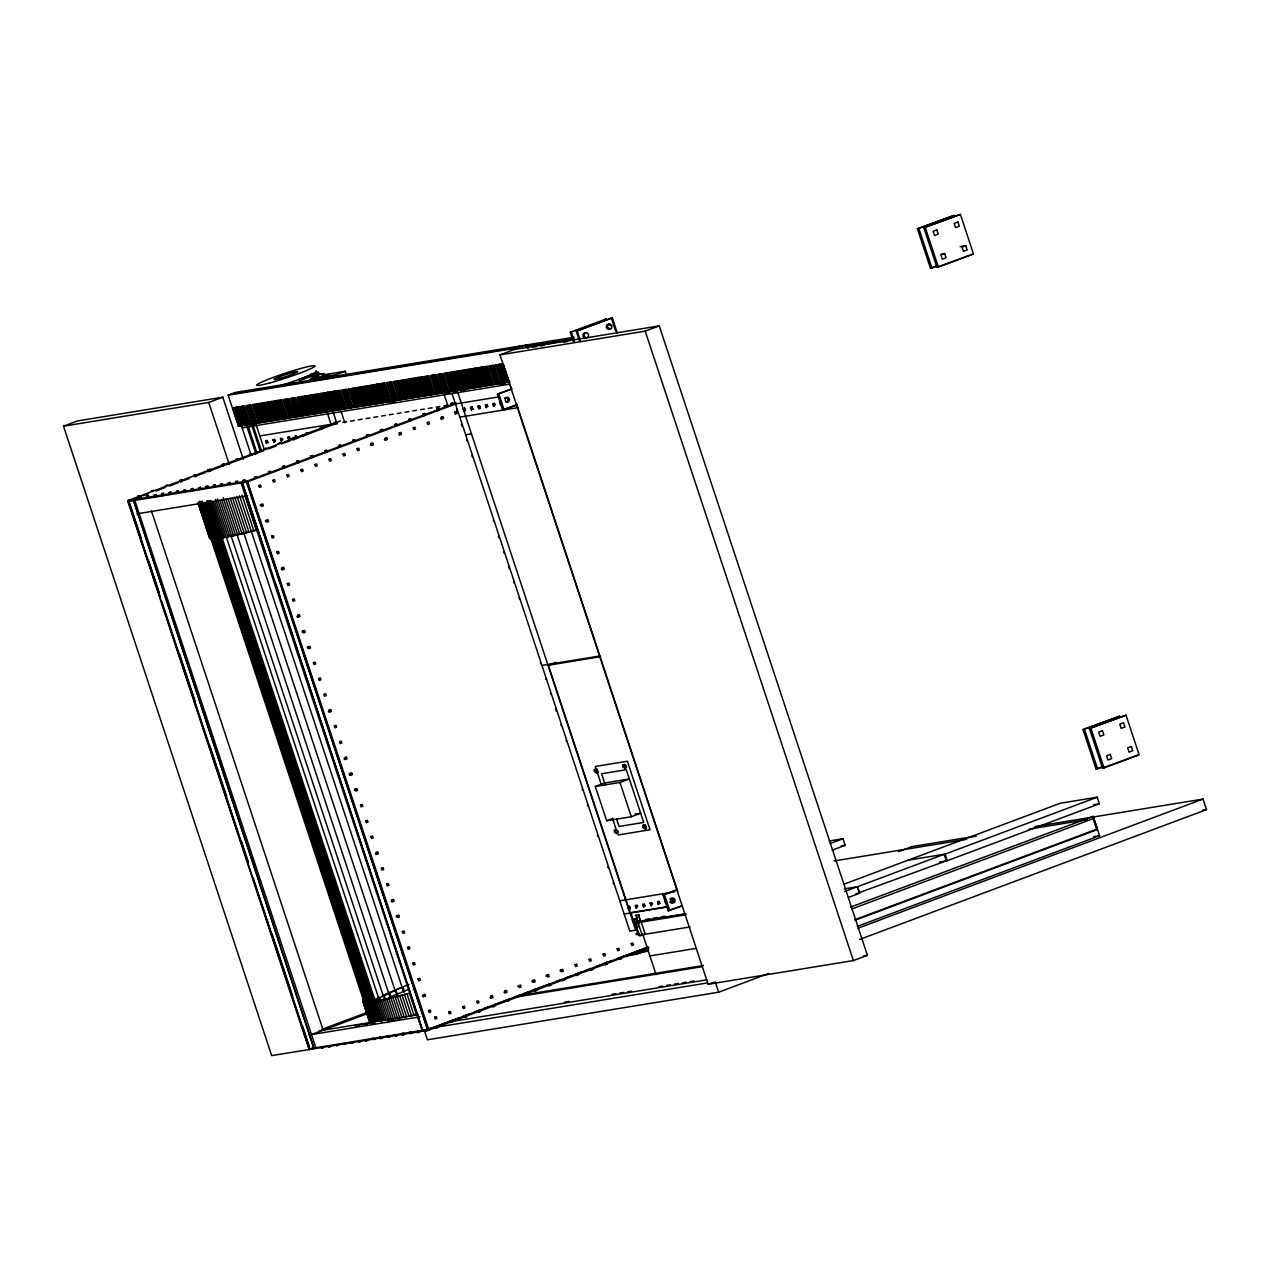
<?xml version="1.0" encoding="UTF-8"?>
<svg xmlns="http://www.w3.org/2000/svg" width="1270" height="1270" viewBox="0 0 1270 1270"><rect width="100%" height="100%" fill="white"/><g stroke="black" fill="none" stroke-linecap="round" stroke-linejoin="round"><path stroke-width="1.5" d="M596.186 770.112L597.424 770.239M644.604 826.103L645.668 825.929L645.779 827.992M260.366 505.73L260.398 504.666M265.589 521.541L265.62 520.478M302.212 632.254L302.244 631.19M307.435 648.065L307.467 647.001M349.282 774.589L349.313 773.525M351.615 773.7L349.933 775.383M354.505 790.4L354.536 789.337M400.764 433.34L399.082 435.007M396.351 916.908L396.383 915.86M454.612 412.131L455.231 413.988M518.096 986.869L518.128 985.806M532.13 981.615L532.162 980.551M534.464 980.742L532.781 982.424M546.163 976.36L546.195 975.296M560.213 971.106L560.245 970.042M389.795 998.093C387.858 998.696 353.298 1007.269 366.379 997.887C359.378 1005.729 380.762 999.665 384.096 999.347M624.554 765.191L625.777 765.604L625.57 767.35M281.591 438.34L282.94 439.103L282.194 440.214M296.386 435.928L297.863 437.642M303.784 434.721L304.641 434.578M501.38 404.685L500.507 404.828L500.205 402.511L501.253 403.733M507.286 401.764L508.159 401.622M498.364 537.591L498.586 535.892M210.026 536.861L209.661 538.321L210.979 538.94L217.789 538.766L247.412 532.368M370.157 1021.048L370.649 1023.033L363.188 999.966M639.016 933.926L636.714 933.736L638.413 932.053M404.416 991.727L402.78 986.79L372.475 1001.22L379.492 997.268L380.571 1000.569M310.229 374.285L311.055 373.999M310.753 380.222A1.667 1.492 80.7 0 1 311.769 379.666L311.515 378.428L317.643 376.333L317.992 377.396L310.34 380.032M312.865 379.254L311.976 379.555M408.972 984.313L383.349 995.188L384.985 1000.125M139.986 499.046L140.208 499.173M182.34 481.489L180.689 482.108M196.39 476.234L194.723 476.853M210.423 470.979L207.899 471.742M222.583 466.201L222.806 466.344M306.816 434.673L308.054 434.467M320.85 429.419L322.088 429.212M186.245 491.315L183.817 492.125M193.643 490.093L191.214 490.918M201.041 488.886L199.39 489.506M298.974 462.423L297.323 463.042M313.023 457.168L311.372 457.787M327.057 451.914L324.533 452.676M373.348 1039.622L375.221 1039.13L374.348 1039.273M404.812 1034.304L402.288 1035.066L403.939 1034.447M451.961 1020.397L450.294 1021.016M506.762 1001.443L508.635 1000.95L507.762 1001.093M535.543 989.139L535.321 989.012M549.577 983.885L544.719 985.79M632.46 954.421L634.984 953.659L632.555 954.484M648.891 947.817L428.942 1030.145L271.669 1055.608L63.5 426.18L77.534 420.926L222.79 397.192L243.284 459.2M63.5 426.18L208.74 402.447L222.79 397.192M510.127 381.889L238.442 426.275L228.171 395.176L235.648 392.382L574.135 337.201M237.141 393.128L241.824 391.366M313.499 373.65L318.548 372.332L319.246 374.444L316.913 375.317L314.198 375.761L313.499 373.65L318.548 372.332M298.545 379.651L309.086 375.698M299.974 380.143L314.007 374.888M299.704 380.571L313.738 375.317M314.722 379.825L313.15 375.682L314.547 375.158M232.696 407.829L238.792 426.275M234.347 407.559L240.697 425.958M311.515 378.428L317.643 376.333M235.998 407.289L242.824 425.514L236.712 407.067M310.007 379.492L312.325 378.635M311.007 379.333L313.325 378.476M237.665 407.019L244.475 425.244L237.903 406.971M239.316 406.749L245.666 425.148L240.03 406.527M240.967 406.479L247.317 424.878M242.618 406.209L249.444 424.434L243.332 405.987M244.284 405.94L251.381 426.355L256.064 424.609M245.935 405.67L252.285 424.069M247.587 405.4L253.936 423.799M249.237 405.114L256.064 423.354L249.952 404.908M250.888 404.844L257.238 423.259M252.555 404.574L258.905 422.989M254.206 404.304L260.556 422.719L254.921 404.098M255.857 404.035L262.207 422.45M257.508 403.765L263.858 422.18M259.175 403.495L265.525 421.91M345.186 371.269L336.296 374.602L317.802 377.619L326.692 374.301L345.186 371.269L346.234 374.428M260.826 403.225L267.176 421.64L261.541 403.019M262.477 402.955L268.827 421.37M264.128 402.685L270.954 420.926L264.843 402.479M265.795 402.415L272.129 420.83M267.446 402.145L273.796 420.56L268.16 401.939M275.447 420.291L269.097 401.876L275.193 420.322M270.748 401.606L277.574 419.846L271.462 401.399M272.415 401.336L278.749 419.751M274.066 401.066L280.416 419.481M282.067 419.211L275.717 400.796L281.813 419.243M277.368 400.526L284.194 418.767L278.082 400.304M279.019 400.256L285.369 418.671M280.686 399.986L287.036 418.401M288.909 417.989L283.051 399.494M283.988 399.447L290.338 417.862M285.639 399.177L291.989 417.592M287.306 398.907L293.656 417.306M288.957 398.637L295.529 416.909M290.608 398.367L296.958 416.766M292.259 398.097L299.085 416.322L292.973 397.875M293.926 397.827L300.26 416.227M295.577 397.558L302.149 415.83M297.228 397.288L303.578 415.687M298.879 397.018L305.705 415.242L299.593 396.796M300.53 396.748L306.88 415.147M302.197 396.478L308.546 414.877M303.847 396.192L310.197 414.607M305.498 395.923L312.325 414.163L306.213 395.716M307.149 395.653L313.499 414.068M308.816 395.383L315.166 413.798M310.467 395.113L316.817 413.528L311.182 394.906M312.118 394.843L318.468 413.258M320.119 412.988L313.769 394.573L319.881 413.036M315.436 394.303L321.77 412.718M317.087 394.033L323.437 412.448L317.802 393.827M318.738 393.763L325.088 412.178M326.739 411.909L320.865 393.319L326.501 411.94M322.04 393.224L328.39 411.639M323.707 392.954L330.057 411.369L324.421 392.748M325.358 392.684L331.708 411.099M327.009 392.414L333.835 410.654L327.724 392.192M328.66 392.144L335.01 410.559M238.442 426.275L241.252 425.228M330.327 391.874L336.677 410.289M331.978 391.604L338.328 410.019M333.629 391.335L340.439 409.575L334.343 391.112M335.28 391.065L341.63 409.48M336.947 390.795L343.281 409.21M338.598 390.525L344.948 408.94L339.312 390.303M340.249 390.255L346.599 408.67M341.9 389.985L348.25 408.384M255.556 422.846L258.143 422.529M343.551 389.715L349.901 408.114M345.218 389.445L351.568 407.845L345.932 389.223M346.869 389.176L353.219 407.575M348.52 388.906L355.346 407.13L349.234 388.683M350.171 388.636L356.521 407.035M351.838 388.366L358.188 406.765L352.552 388.144M353.489 388.096L359.839 406.495M355.14 387.826L361.966 406.051L355.854 387.604M356.791 387.541L363.141 405.955M269.732 420.624L274.939 419.783M358.457 387.271L364.792 405.686M360.108 387.001L366.458 405.416M361.759 386.731L368.57 404.971L362.474 386.524M363.41 386.461L369.76 404.876M371.411 404.606L365.077 386.191L371.173 404.654M366.728 385.921L373.078 404.336L367.443 385.715M368.379 385.651L374.729 404.066M370.03 385.381L376.38 403.796M378.031 403.527L371.681 385.112L377.793 403.558M373.348 384.842L379.698 403.257L374.063 384.635M374.999 384.572L381.349 402.987M376.65 384.302L383.476 402.542L377.365 384.096M378.301 384.032L385.127 402.272L378.555 384M379.968 383.762L386.318 402.177L380.683 383.54M381.619 383.492L387.969 401.907M383.27 383.222L390.08 401.463L383.984 383M384.921 382.953L391.271 401.368M386.588 382.683L392.922 401.098M388.239 382.413L394.589 400.828M389.89 382.143L396.7 400.383L390.604 381.921M391.541 381.873L397.891 400.288M393.192 381.603L399.542 400.018M394.859 381.333L401.209 399.733L395.573 381.111M396.51 381.063L402.86 399.463M310.166 413.925L313.579 413.417L312.753 413.607M398.161 380.794L404.511 399.193M399.812 380.524L406.162 398.923M401.479 380.254L407.829 398.653L402.193 380.032M403.13 379.984L409.48 398.383M404.781 379.714L411.591 397.939L405.495 379.492M406.432 379.444L412.782 397.843M408.099 379.174L414.433 397.573L408.813 378.952M409.75 378.904L416.1 397.304M411.401 378.619L418.211 396.859L412.115 378.412M413.052 378.349L419.402 396.764M414.703 378.079L421.053 396.494M422.719 396.224L416.369 377.809L422.465 396.272M418.02 377.539L424.831 395.78L418.735 377.333M419.671 377.269L426.022 395.684M421.322 376.999L427.672 395.414M422.989 376.73L429.339 395.145L423.228 376.698M424.64 376.46L430.99 394.875M426.291 376.19L432.641 394.605M427.942 375.92L434.292 394.335M436.166 393.922L430.324 375.444M431.26 375.38L437.61 393.795M432.911 375.11L439.722 393.351L433.626 374.904M434.562 374.84L440.912 393.255M436.229 374.571L442.786 392.843M437.88 374.301L444.23 392.716M439.531 374.031L446.341 392.271L440.245 373.809M441.182 373.761L447.532 392.176M442.833 373.491L449.183 391.906M444.5 373.221L450.85 391.636M446.151 372.951L452.961 391.192L446.865 372.729M447.802 372.681L454.152 391.096M449.453 372.412L455.803 390.811M516.033 347.551L520.716 345.805M451.12 372.142L457.47 390.541L451.834 371.919M452.771 371.872L459.121 390.271M364.76 405.003L368.3 404.479M454.422 371.602L460.772 390.001M456.073 371.332L462.423 389.731M499.967 354.87L514.001 349.615L659.257 325.882L867.41 955.31L853.376 960.565L708.136 984.298L499.967 354.87L645.208 331.137L659.257 325.882M457.74 371.062L464.074 389.461L458.454 370.84M459.391 370.792L465.741 389.191M467.392 388.922L461.502 370.348L467.138 388.969M373.047 403.654L375.634 403.32M462.693 370.253L469.043 388.652M464.344 369.983L470.694 388.382L465.058 369.76M466.011 369.697L472.361 388.112M474.012 387.842L468.122 369.252L473.758 387.89M469.313 369.157L475.663 387.572M470.964 368.887L477.314 387.302M472.631 368.617L478.981 387.032M474.281 368.348L481.092 386.588L474.996 368.141M573.421 341.598L570.309 332.184L606.393 318.881L605.409 319.04M475.933 368.078L482.282 386.493M477.583 367.808L483.933 386.223M479.25 367.538L485.584 385.953L479.965 367.332M579.342 340.63L576.231 331.216L611.33 318.072L612.315 317.913L617.299 332.978M480.901 367.268L487.712 385.508L481.139 367.236M576.231 331.216L612.315 317.913M482.552 366.998L488.902 385.413M484.203 366.728L490.553 385.143M313.245 1048.274L309.562 1049.655L127.952 500.523L340.503 420.957M485.854 366.458L492.204 384.873L486.569 366.252M487.521 366.189L493.871 384.604M548.783 343.217L545.973 344.265L562.356 340.995M489.172 365.919L495.983 384.159L489.887 365.697M313.896 1048.21L133.541 500.491L313.896 1048.21L308.975 1049.02L127.921 501.555L137.858 497.84M143.018 495.824L148.558 493.744M155.956 490.982L165.195 487.521M169.275 486.077L178.514 482.616M183.674 480.6L189.214 478.536M196.612 475.758L205.851 472.297M209.947 470.853L250.206 455.692M253.905 454.311L263.541 450.786M268.7 448.786L276.082 446.008M281.638 443.944L290.878 440.484M294.577 439.103L337.09 423.18M490.823 365.649L497.173 384.064M492.474 365.379L498.824 383.794L493.189 365.157M494.141 365.109L500.491 383.524M495.792 364.839L502.603 383.08L496.506 364.617M497.443 364.569L503.793 382.984M499.094 364.299L505.444 382.714M500.761 364.03L507.095 382.445M502.412 363.76L509.222 381.984L503.126 363.537M585.66 332.756L583.343 333.629L582.93 336.312L584.835 338.153M427.641 394.732L477.758 386.588M429.085 395.192L423.704 376.523M610.553 328.517L608.235 329.39L606.33 327.565L606.742 324.866L609.06 323.993L610.965 325.834M482.251 385.81L509.032 381.476M917.416 228.822L953.992 215.44L917.416 228.822L930.481 268.351L937.514 266.033M127.952 500.523L247.348 481.012L456.2 402.844M923.83 227.774L960.406 214.392L973.471 253.921L938.371 267.065L936.895 267.303L923.83 227.774L960.406 214.392M456.47 403.669L246.523 482.171L427.577 1029.637L247.221 481.917M516.827 404.987L502.618 410.004L497.38 394.192L511.937 388.731M497.38 394.192L511.604 389.176M502.618 410.004L517.176 404.558M944.69 253.603L940.959 255L942.34 259.223L946.087 257.81L944.69 253.603L940.943 254.206M965.756 245.713L962.009 247.126L963.406 251.333L967.153 249.936L965.756 245.713L960.136 246.634M930.481 268.351L936.022 266.287M936.895 267.303L973.471 253.921M630.317 912.987L548.37 665.226L556.181 662.305M595.312 786.495L604.679 782.987L629.333 778.954L619.966 782.463L595.312 786.495L606.647 820.753L631.301 816.737L640.667 813.229L634.968 814.149M606.647 820.753L612.886 818.42M1083.04 729.615L1119.616 716.232L1083.04 729.615L1096.105 769.16L1103.138 766.842M1089.454 728.567L1126.03 715.185L1139.095 754.729L1103.995 767.874L1102.519 768.112L1089.454 728.567L1126.03 715.185M682.45 905.796L668.242 910.796L663.003 894.985L677.561 889.54M663.003 894.985L677.227 889.984M321.945 1029.351L368.157 1012.047M311.483 1034.558L366.919 1013.809M637.508 921.766L636.127 915.178L638.651 923.306M638.826 914.733L640.223 921.322L638.826 914.733L635.413 915.432M830.024 843.582L842.978 838.74L845.153 845.328L832.199 850.17M634.413 919.147L637.08 918.575L634.413 919.147L637.016 927.068L639 926.735L636.381 918.829M668.242 910.796L680.974 906.034M638.239 923.258L641.271 922.115L645.287 934.244L642.239 935.371L639.524 935.815L635.524 923.703L638.239 923.258L642.239 935.371M1096.105 769.16L1103.503 766.397M1102.519 768.112L1139.095 754.729M898.811 851.503L911.781 846.646L976.281 836.104M269.669 565.499L242.3 482.727L422.64 1030.446L275.892 584.311M429.847 1028.779L459.708 1017.603M463.391 1016.222L468.947 1014.143M474.488 1012.079L480.028 1009.999M483.727 1008.618L489.267 1006.538M494.824 1004.459L500.364 1002.395M504.063 1000.998L509.603 998.934M515.144 996.855L520.7 994.775M524.399 993.394L529.939 991.314M532.4 990.394L544.1 986.012M555.815 981.631L561.356 979.567M565.055 978.17L570.595 976.106M576.151 974.026L581.692 971.947M585.391 970.566L590.931 968.486M596.471 966.422L611.442 960.818M616.807 958.802L646.382 947.737M648.621 946.975L428.673 1029.303L309.277 1048.814M623.554 956.374L637.159 954.151L644.192 951.516L643.318 948.88M843.661 884.301L1060.228 803.243L1097.216 797.195L1099.391 803.783L947.309 860.711L939.514 861.981M844.391 891.572L857.313 886.73L859.488 893.318L848.408 897.461M844.296 888.857L857.567 886.682L944.134 854.281L946.309 860.869L855.599 893.953M908.129 860.171L945.118 854.123L1097.216 797.195M850.614 907.066L1093.152 816.34L1099.55 835.708L857.266 926.386M851.979 908.923L1093.137 818.658L1096.613 829.199M854.805 919.718L1097.328 828.993L1093.152 816.34M855.218 920.194L1097.502 829.516M708.136 984.298L713.391 982.329M857.98 928.211L1203.007 799.068L1206.5 809.609L859.615 939.451M424.513 1031.002L427.418 1039.797L718.645 992.203L768.715 973.471M293.005 440.071L294.005 439.722M156.004 496.427L154.226 496.967M163.401 495.221L161.623 495.76M170.799 494.014L169.021 494.538M178.197 492.792L176.419 493.331M206.788 488.299L208.344 487.632M438.721 410.162L436.943 410.702M424.688 415.417L422.894 415.957M409.639 421.005L410.654 420.672M214.185 487.093L215.186 486.759M221.583 485.886L222.583 485.553M283.067 468.17L284.067 467.82M577.659 973.376L575.881 973.915M403.638 1033.002L401.86 1033.542M411.036 1031.796L409.257 1032.335M417.433 1030.922L418.433 1030.589M478.377 1010.507L479.393 1010.158M464.344 1015.762L465.344 1015.413M410.258 992.934L406.987 993.95L413.956 1015.047L416.481 1014.365L409.511 993.283M251.349 531.495L254.587 530.495M402.13 1018.08L395.16 996.982L397.399 996.426L404.384 1017.524L406.686 1016.937L399.717 995.855L407.749 993.616M402.082 995.251L409.051 1016.333L413.956 1015.047M252.143 531.146L248.92 532.13L237.093 496.364M405.305 994.251L397.399 996.426M307.308 432.752C310.166 432.165 303.641 433.832 306.514 433.229M293.259 438.007C296.132 437.42 289.608 439.087 292.481 438.483M251.666 455.358L252.54 455.216M381.825 429.466C384.699 428.863 378.174 430.53 381.032 429.943M166.91 485.299C169.783 484.711 163.258 486.378 166.132 485.775M367.776 434.721C370.649 434.118 364.125 435.785 366.998 435.197M152.876 490.553C155.734 489.966 149.209 491.633 152.082 491.03M353.489 442.023L352.615 442.166M147.86 495.919C150.733 495.316 144.208 496.983 147.082 496.395M339.439 447.278L338.566 447.421M147.606 497.967L146.733 498.11M184.848 489.871C187.722 489.267 181.197 490.934 184.071 490.347M221.837 483.822C224.711 483.235 218.186 484.902 221.059 484.299M223.171 497.729L235.633 535.384L249.745 531.765M604.726 963.216L603.853 963.359M577.183 975.296L576.31 975.439L578.739 974.63M563.928 980.075C566.785 979.487 560.26 981.154 563.134 980.551M329.962 1046.528C332.835 1045.94 326.311 1047.607 329.184 1047.004M373.047 1038.177L372.173 1038.32M366.951 1040.495C369.824 1039.892 363.299 1041.559 366.173 1040.971M380.444 1036.971L379.571 1037.114M387.842 1035.764L386.969 1035.907M381.746 1038.066C384.619 1037.479 378.095 1039.146 380.968 1038.543M395.24 1034.542L394.367 1034.685M418.735 1032.034C421.608 1031.43 415.084 1033.097 417.957 1032.51M437.563 1027.366C440.436 1026.779 433.911 1028.446 436.785 1027.843M398.288 996.061L392.97 997.521L399.939 1018.603L397.827 1019.111L390.842 998.014L393.906 997.125M391.858 1020.461L384.873 999.363L391.811 997.617M234.664 535.432L217.869 538.448L210.979 537.877M570.309 332.184L571.294 332.026L574.405 341.44M317.833 374.618L324.406 373.555L313.15 375.682M317.992 377.396L316.659 376.491M313.15 378.968L314.373 378.777M230.965 394.129L522.192 346.551M228.171 395.176L519.382 347.599L526.875 344.789L528.13 348.567M525.574 346.758L574.199 338.82M526.351 346.885L573.024 339.249M532.622 347.25L536.511 346.615M540.401 345.98L544.29 345.329M563.737 342.154L567.626 341.519M233.41 407.606L239.268 426.101M235.061 407.337L240.919 425.831M238.379 406.797L244.015 425.418M241.681 406.257L257.016 453.247M246.65 405.447L252.508 423.942M248.301 405.178L254.159 423.672M253.27 404.368L259.128 422.862M256.572 403.828L262.43 422.323M258.223 403.558L264.081 422.053M259.89 403.288L265.732 421.783M263.192 402.749L269.049 421.227M266.51 402.209L272.351 420.688M269.812 401.669L275.669 420.148M273.129 401.114L278.971 419.608M274.78 400.844L280.638 419.338M276.431 400.574L282.289 419.068M279.733 400.034L285.591 418.528M281.4 399.764L287.258 418.259M284.702 399.224L290.56 417.719M286.353 398.955L292.211 417.449M288.02 398.685L293.862 417.179M291.322 398.145L297.18 416.639M294.64 397.605L300.482 416.1M297.942 397.065L303.8 415.56M301.244 396.526L307.102 415.02M302.911 396.256L308.769 414.75M304.562 395.986L310.42 414.48M307.864 395.446L313.722 413.941M309.531 395.176L315.373 413.671M312.833 394.637L318.691 413.131M314.484 394.367L320.342 412.845M316.151 394.097L321.993 412.575M319.453 393.557L325.31 412.036M322.755 393.017L328.612 411.496M326.072 392.478L331.93 410.956M329.374 391.922L335.232 410.416M331.041 391.652L336.883 410.147M332.692 391.382L338.55 409.877M335.994 390.842L341.852 409.337M337.661 390.573L343.503 409.067M342.614 389.763L348.472 408.257M344.281 389.493L350.123 407.987M350.885 388.414L356.743 406.908M354.203 387.874L360.061 406.368M357.505 387.334L363.363 405.828M359.172 387.064L365.014 405.559M360.823 386.794L366.681 405.289M364.125 386.255L369.983 404.749M365.792 385.985L371.634 404.479M369.094 385.445L374.952 403.923M370.745 385.175L376.603 403.654M372.396 384.905L378.254 403.384M375.714 384.365L381.572 402.844M379.016 383.826L384.651 402.447M382.333 383.27L388.191 401.764M387.302 382.46L393.144 400.955M388.953 382.191L394.811 400.685M393.906 381.381L399.764 399.875M397.224 380.841L403.082 399.336M398.875 380.571L404.733 399.066M400.526 380.301L406.384 398.796M403.844 379.762L409.702 398.256M407.146 379.222L413.004 397.716M410.464 378.682L416.322 397.177M413.766 378.142L419.624 396.637M415.417 377.873L421.275 396.367M417.084 377.603L422.942 396.097M420.386 377.063L426.244 395.557M422.037 376.793L427.895 395.287M425.355 376.253L431.213 394.732M427.006 375.983L432.864 394.462M428.657 375.714L434.515 394.192M431.975 375.174L437.832 393.652M435.277 374.618L441.134 393.113M438.594 374.078L444.452 392.573M441.897 373.539L447.754 392.033M445.214 372.999L451.072 391.493M448.516 372.459L454.374 390.954M450.167 372.189L456.025 390.684M453.485 371.65L459.343 390.144M455.136 371.38L460.994 389.874M456.787 371.11L462.645 389.604M460.105 370.57L465.963 389.065M463.407 370.03L469.265 388.525M466.725 369.491L472.583 387.985M470.027 368.951L475.885 387.445M471.678 368.681L477.536 387.175M473.345 368.411L479.187 386.905M476.647 367.871L482.505 386.366M478.298 367.601L484.156 386.08M481.616 367.062L487.251 385.683M483.267 366.792L489.125 385.27M484.918 366.522L490.776 385M491.538 365.427L497.395 383.921M498.157 364.347L504.015 382.841M499.808 364.077L505.666 382.572M501.475 363.807L507.317 382.302M247.031 424.243L251.031 423.64M262.763 421.719L266.668 421.084M278.4 419.163L290.116 417.243M294.037 416.608L298.117 415.988M301.641 415.322L305.752 414.687M317.484 412.782L321.389 412.147M325.295 411.496L352.711 407.067M356.251 406.4L360.49 405.749M380.032 402.558L423.021 395.526M390.827 402.59L394.732 401.939M445.516 393.652L449.437 393.017M453.342 392.366L457.248 391.731M461.153 391.096L465.058 390.462M500.221 384.715L504.126 384.08M242.126 427.863L509.206 384.223M259.81 435.943L336.867 423.354M342.694 422.402L346.583 421.767M350.472 421.132L354.362 420.497M358.251 419.846L362.14 419.211M366.03 418.576L369.919 417.941M373.809 417.306L377.698 416.671M381.587 416.036L385.477 415.401M389.366 414.766L393.255 414.131M397.145 413.496L401.034 412.861M404.924 412.226L408.813 411.591M412.702 410.956L416.592 410.321M420.481 409.686L424.37 409.051M428.26 408.416L432.149 407.781M436.039 407.146L439.912 406.511M443.801 405.876L447.691 405.241M451.58 404.606L498.221 396.986M266.097 448.802L269.938 448.167M459.835 417.147L518.112 407.622M465.645 434.816L471.472 433.864M127.921 501.555L247.618 481.854M136.858 513.842L247.698 495.729M541.941 665.432L600.234 655.923M548.37 665.226L600.535 656.701M624.173 764.254L626.316 765.889L626.428 767.842L625.411 768.017M597.059 772.652L598.075 772.477L596.836 768.715L595.805 768.89L595.932 770.842M615.855 829.5L618.014 831.136L618.125 833.104L617.109 833.279M645.462 828.643L646.478 828.469L645.239 824.706L644.223 824.865L644.334 826.833M617.966 834.993L650.034 829.754L627.364 761.222L595.312 766.461L601.44 784.987M829.358 840.962L842.978 838.74M841.264 845.963L845.153 845.328M1093.549 804.736L1099.391 803.783M1034.923 826.532L1203.007 799.068M834.057 860.981L966.518 839.343M1028.843 829.167L1087.295 819.61M619.792 900.811L674.195 891.921M1202.595 810.244L1206.5 809.609M1093.708 836.66L1099.55 835.708M667.306 906.748L630.888 912.701L634.016 922.195L685.784 913.733M624.157 914.003L667.02 906.986M645.906 919.353L649.732 918.734M653.574 918.099L657.4 917.48M661.241 916.845L665.067 916.226M638.588 921.671L684.593 914.146M686.133 914.781L634.365 923.242L638.381 935.371L690.134 926.909M629.793 931.132L635.619 930.18L457.772 392.43M642.842 951.198L648.668 950.246M634.746 953.405L648.351 951.182M649.907 955.929L695.912 948.42M519.589 995.537L703.31 965.518M514.906 997.283L702.548 966.629M318.96 1030.875L418.116 1014.666M354.536 1025.668L368.141 1023.445M355.727 1025.62L359.616 1024.985M363.506 1024.35L367.395 1023.715M309.197 1034.939L420.037 1016.825M564.991 1002.014L568.912 1001.363M611.902 994.346L615.807 993.712M619.728 993.061L623.633 992.426M627.539 991.791L631.444 991.156M658.812 986.679L662.718 986.044M666.639 985.393L670.544 984.758M674.449 984.123L678.355 983.488M682.26 982.853L686.181 982.202M690.086 981.567L693.991 980.932M446.961 1022.287L706.898 979.805M863.537 955.945L867.41 955.31M429.784 1028.287L707.327 982.948M422.64 1030.446L427.577 1029.637M616.553 829.993L617.601 831.199M494.522 405.511L495.252 404.416L494.205 403.193L494.03 404.622M487.124 406.733L487.997 406.59L486.807 404.4L486.632 405.828M274.796 441.42L275.669 441.277L274.495 439.103L274.32 440.515M267.398 442.627L268.272 442.484L267.097 440.309L266.922 441.722M659.273 903.684L660.146 903.541L658.955 901.367L658.781 902.779M651.875 904.891L652.621 903.796L651.558 902.573L651.383 903.986M644.477 906.097L645.35 905.954L644.16 903.78L643.985 905.192M637.08 907.304L637.826 906.208L636.762 904.986L636.587 906.415M440.547 418.449L441.198 419.243M384.381 439.468L385.032 440.261M370.348 444.722L370.999 445.516M635.984 933.863L636.635 934.656M281.289 568.992L281.94 569.801M296.974 616.442L297.624 617.236M328.358 711.327L329.009 712.121M344.043 758.761L344.694 759.571M504.047 992.124L504.698 992.934M375.428 853.662L376.079 854.456M490.014 997.379L490.664 998.188M391.112 901.097L391.763 901.906M422.497 995.982L423.148 996.791M596.63 771.43L597.519 771.922L597.567 770.588M461.375 424.101L462.121 426.339M466.614 439.912L467.201 440.992M471.837 455.724L472.424 456.819M508.46 566.436L509.191 568.674M513.683 582.247L514.271 583.327M518.922 598.059L519.494 599.138M550.291 692.944L550.878 694.039M555.53 708.771L556.26 711.01M560.753 724.583L561.34 725.662M565.991 740.394L566.579 741.474M597.36 835.279L597.948 836.374M607.822 866.918L608.409 867.997M613.061 882.729L613.648 883.809M303.736 436.007L302.689 434.784L302.498 436.197M296.513 436.896L296.99 437.785M925.306 227.52L938.371 267.065M1090.93 728.329L1103.995 767.874M918.893 228.568L931.974 268.113M1084.516 729.377L1097.597 768.906M945.118 854.123L947.309 860.711M857.567 886.682L859.742 893.27M645.208 331.137L853.376 960.565M611.33 318.072L615.68 331.248M577.215 331.057L580.327 340.471M715.153 981.662L718.645 992.203M509.873 383.905L511.111 387.667M516.541 403.908L677.704 891.381M502.65 363.712L508.762 382.175M496.252 364.665L502.364 383.111M496.03 364.792L502.142 383.254M489.633 365.744L495.744 384.191M489.41 365.887L495.522 384.334M498.856 393.938L504.095 409.765M664.48 894.747L669.719 910.558M619.966 782.463L631.301 816.737M474.742 368.173L480.631 386.763M468.122 369.252L474.234 387.715M605.361 785.066L601.615 773.763L626.285 769.731L643.715 822.452L619.061 826.484L616.569 818.944M612.457 818.324L616.14 829.437M461.502 370.348L467.614 388.795M642.509 933.529L656.098 974.63M446.611 372.777L452.723 391.224M446.389 372.904L452.501 391.366M451.961 393.351L629.682 930.735M636.302 951.516L637.159 954.151M439.992 373.856L446.103 392.303M439.785 373.983L445.881 392.446M444.198 394.637L447.929 405.924M433.387 374.936L439.483 393.382M433.165 375.079L439.261 393.525M418.481 377.365L424.593 395.827M418.259 377.507L424.37 395.954M606.695 961.644L606.981 962.485M411.861 378.444L417.973 396.907M411.655 378.587L417.751 397.034M405.257 379.539L411.353 397.986M405.035 379.666L411.131 398.113M390.35 381.968L396.462 400.415M390.144 382.095L396.24 400.558M383.746 383.048L389.842 401.495M383.524 383.175L389.62 401.637M377.126 384.127L383.222 402.574M376.904 384.27L383 402.717M362.236 386.556L368.332 405.019M362.013 386.699L368.109 405.146M355.616 387.636L361.712 406.098M355.394 387.779L361.49 406.225M348.996 388.731L355.092 407.178M348.774 388.858L354.87 407.305M341.122 411.48L344.853 422.767M334.105 391.16L339.979 409.75M327.485 392.24L333.359 410.829M333.359 412.75L337.09 424.021M316.214 373.205L316.913 375.317M320.865 393.319L326.962 411.766M327.565 413.702L331.311 425.006M312.499 378.269L312.849 379.317M311.563 379.825L311.912 380.873M306.769 380.873L307.213 382.191M305.975 395.748L312.071 414.211M305.752 395.891L311.849 414.337M299.355 396.843L305.451 415.29M299.133 396.97L305.229 415.417M292.735 397.923L298.831 416.369M292.513 398.05L298.609 416.497M277.844 400.352L283.94 418.798M277.622 400.479L283.718 418.941M271.224 401.431L277.32 419.878M271.002 401.574L277.098 420.021M264.604 402.511L270.7 420.957M264.382 402.653L270.478 421.1M249.714 404.94L255.81 423.402M256.302 425.339L264.382 449.77M249.491 405.082L255.587 423.529M253 425.196L261.699 451.501M251.984 426.053L260.064 450.485M243.094 406.035L249.19 424.482M242.872 406.162L248.968 424.609M246.062 424.037L256.016 454.12M236.474 407.114L242.57 425.561M236.252 407.241L242.348 425.688M240.919 424.196L251.079 454.93M247.348 481.012L428.942 1030.145M246.856 481.981L327.739 726.535M330.232 734.076L381.254 888.333M383.111 893.985L427.911 1029.43M241.062 482.917L422.116 1030.383M245.142 496.284L256.349 530.161L253.825 530.844L241.998 495.078M402.241 986.917L403.876 991.854M208.74 402.447L229.251 464.455M239.522 495.729L403.558 991.679M404.511 994.616L411.48 1015.698M234.728 496.967L246.555 532.733M395.732 989.727L397.367 994.664M232.41 497.554L244.253 533.321M395.145 989.886L396.78 994.823M243.491 532.178L395.192 990.902M230.172 498.11L241.998 533.876M227.981 498.634L239.808 534.4M389.461 992.473L391.096 997.41M225.854 499.142L237.696 534.908M388.826 992.648L390.462 997.585M237.141 534.956L390.096 997.426M388.795 998.49L395.764 1019.588M221.805 500.062L233.648 535.845M386.794 998.95L393.779 1020.032M384.032 994.997L385.667 999.934M219.885 500.491L231.727 536.257M231.029 535.622L383.349 996.22M217.424 498.999L229.87 536.654M383.032 999.76L390.001 1020.842M215.646 499.364L228.092 537.019M381.254 1000.125L388.223 1021.207M378.762 997.49L379.857 1000.776M214.551 501.586L378.762 998.522M379.555 1000.458L385.937 1019.794M212.931 501.888L224.758 537.654M377.92 1000.776L384.318 1020.096M210.756 500.285L223.202 537.94M376.365 1001.046L382.762 1020.381M222.155 538.067L375.11 1000.554M209.28 500.539L221.742 538.194M374.888 1001.3L381.873 1022.382M220.234 537.146L373.809 1001.506M207.883 500.761L220.345 538.417M373.507 1001.522L379.889 1020.842M220.329 539.194L373.285 1001.665M219.281 537.845L372.856 1002.205M206.565 500.951L378.571 1021.032M247.539 626.348L271.796 699.659M300.387 786.146L325.263 861.346M353.87 947.817L371.269 1000.458M218.059 538.178L371.634 1002.538M205.962 502.983L377.349 1021.191M217.424 538.417L370.999 1002.776M333.042 890.016L334.899 895.668M204.803 503.111L216.646 538.893M223.837 560.054L231.918 584.517M237.808 602.456L239.681 608.092M268.272 694.579L272.621 707.739M286.052 748.189L292.894 768.874M327.962 875.062L336.042 899.493M369.792 1001.998L376.19 1021.334M216.329 538.782L369.903 1003.141M215.614 536.972L369.808 1003.221M203.74 503.222L215.583 538.988M368.729 1002.093L375.126 1021.429M202.136 501.396L214.598 539.051M215.122 540.401L374.729 1023.255M213.725 537.067L367.411 1001.744M201.247 501.444L213.693 539.099M366.855 1002.205L373.824 1023.287M212.947 537.305L366.633 1001.982M212.487 536.988L366.427 1002.284M200.438 501.444L364.76 998.029M366.046 1002.221L373.015 1023.303M364.839 999.172L365.998 1002.681M364.506 999.538L367.76 1008.634M199.707 501.428L212.153 539.083M365.315 1002.189L372.285 1023.271M211.407 537.797L365.427 1003.411M199.072 501.38L211.518 539.036M364.68 1002.141L371.65 1023.223M204.772 519.525L210.376 536.48M363.537 999.585L365.284 1004.856M199.136 503.174L363.68 1000.824M364.125 1002.062L371.11 1023.144M198.676 503.063L210.518 538.829M198.31 502.92L210.137 538.686M362.934 1000.315L370.269 1022.89M198.025 502.745L209.852 538.512M362.776 1000.633L369.983 1022.715M198.326 503.936L209.661 538.321M362.696 1000.935L369.792 1022.509M151.463 510.953L323.183 1030.192M134.779 500.285L315.833 1047.75M128.984 501.237L141.43 538.861M148.892 561.435L159.48 593.423M179.387 653.621L194.945 700.659M209.867 745.808L226.663 796.592M241.602 841.74L248.444 862.441M272.082 933.926L292.624 996.013M302.577 1026.112L309.42 1046.813M128.619 501.301L160.353 597.233M161.592 600.996L248.079 862.505M253.047 877.554L309.055 1046.861M666.051 900.605L666.178 901.573M587.502 804.736L587.645 805.894M582.263 788.924L582.422 790.083M545.655 678.212L545.798 679.371M540.417 662.4L540.575 663.559M503.809 551.704L503.968 552.863M493.347 520.065L493.506 521.224M456.74 409.369L456.898 410.528M504.619 397.939A2.365 2.111 80.7 0 1 507.841 399.161A2.365 2.111 80.7 0 1 506.047 402.257M671.274 898.35A2.365 2.111 80.7 0 1 673.592 900.875A2.365 2.111 80.7 0 1 671.116 903.018M670.115 902.478A2.365 2.111 80.7 0 1 669.75 902.002M669.83 899.144A2.365 2.111 80.7 0 1 670.735 898.462M388.477 997.95A105.124 8.255 -18.3 0 1 408.638 989.409M609.171 328.279A1.667 1.492 80.7 0 1 608.394 328.327M607.695 327.946A1.667 1.492 80.7 0 1 608.886 325.056M584.994 337.09A1.667 1.492 80.7 0 1 583.835 335.978M583.882 334.709A1.667 1.492 80.7 0 1 584.724 333.867M315.96 370.935A30.639 2.397 -18.3 0 1 280.813 385.508M258.81 485.569L259.429 487.442L261.08 486.823L260.461 484.95L258.81 485.569M261.144 504.555L261.747 506.412L263.414 505.793L262.795 503.936L261.144 504.555M266.367 520.367L266.986 522.224L268.637 521.605L268.018 519.747L266.367 520.367M272.844 480.314L273.463 482.187L275.114 481.568L274.495 479.695L272.844 480.314M271.589 536.178L272.209 538.035L273.875 537.416L273.256 535.559L271.589 536.178M276.828 551.99L277.447 553.863L279.098 553.244L278.479 551.37L276.828 551.99M282.051 567.801L282.67 569.674L284.321 569.055L283.718 567.182L282.051 567.801M286.877 475.059L287.496 476.933L289.163 476.314L288.544 474.44L286.877 475.059M287.29 583.628L287.909 585.486L289.56 584.867L288.941 583.009L287.29 583.628M292.513 599.44L293.132 601.297L294.783 600.678L294.18 598.821L292.513 599.44M300.926 469.805L301.546 471.678L303.197 471.059L302.577 469.186L300.926 469.805M297.751 615.251L298.371 617.125L300.022 616.49L299.402 614.632L297.751 615.251M302.974 631.063L303.594 632.936L305.244 632.317L304.625 630.444L302.974 631.063M308.213 646.89L308.832 648.748L310.483 648.129L309.864 646.271L308.213 646.89M314.96 464.55L315.579 466.423L317.23 465.804L316.611 463.931L314.96 464.55M313.436 662.702L314.055 664.559L315.706 663.94L315.087 662.083L313.436 662.702M318.675 678.513L319.278 680.371L320.945 679.752L320.326 677.894L318.675 678.513M329.009 459.295L329.613 461.169L331.279 460.55L330.66 458.676L329.009 459.295M323.898 694.325L324.517 696.198L326.168 695.579L325.549 693.706L323.898 694.325M329.136 710.136L329.74 712.01L331.406 711.39L330.787 709.517L329.136 710.136M343.043 454.041L343.662 455.914L345.313 455.295L344.694 453.422L343.043 454.041M334.359 725.964L334.978 727.821L336.629 727.202L336.01 725.345L334.359 725.964M339.598 741.775L340.201 743.633L341.868 743.014L341.249 741.156L339.598 741.775M344.821 757.587L345.44 759.444L347.091 758.825L346.472 756.968L344.821 757.587M357.076 448.786L357.695 450.659L359.346 450.04L358.727 448.167L357.076 448.786M350.044 773.398L350.663 775.271L352.314 774.652L351.711 772.779L350.044 773.398M355.282 789.21L355.902 791.083L357.553 790.464L356.933 788.591L355.282 789.21M371.126 443.532L371.729 445.405L373.396 444.786L372.777 442.912L371.126 443.532M360.505 805.037L361.124 806.894L362.776 806.275L362.172 804.418L360.505 805.037M365.744 820.849L366.363 822.706L368.014 822.087L367.395 820.229L365.744 820.849M370.967 836.66L371.586 838.518L373.237 837.898L372.634 836.041L370.967 836.66M385.159 438.277L385.778 440.15L387.429 439.531L386.81 437.658L385.159 438.277M376.206 852.472L376.825 854.345L378.476 853.726L377.857 851.852L376.206 852.472M381.429 868.283L382.048 870.156L383.699 869.537L383.08 867.664L381.429 868.283M399.193 433.022L399.812 434.896L401.463 434.276L400.86 432.403L399.193 433.022M386.667 884.11L387.286 885.968L388.938 885.349L388.318 883.491L386.667 884.11M391.89 899.922L392.509 901.779L394.16 901.16L393.541 899.303L391.89 899.922M397.129 915.734L397.732 917.591L399.399 916.972L398.78 915.114L397.129 915.734M413.242 427.768L413.861 429.641L415.512 429.022L414.893 427.149L413.242 427.768M402.352 931.545L402.971 933.418L404.622 932.799L404.003 930.926L402.352 931.545M407.591 947.356L408.194 949.23L409.861 948.611L409.242 946.737L407.591 947.356M427.276 422.513L427.895 424.386L429.546 423.767L428.927 421.894L427.276 422.513M412.814 963.184L413.433 965.041L415.084 964.422L414.464 962.565L412.814 963.184M418.036 978.995L418.656 980.853L420.322 980.234L419.703 978.376L418.036 978.995M441.309 417.258L441.928 419.132L443.579 418.513L442.976 416.639L441.309 417.258M423.275 994.807L423.894 996.664L425.545 996.045L424.926 994.188L423.275 994.807M428.498 1010.618L429.117 1012.492L430.768 1011.872L430.165 1009.999L428.498 1010.618M434.626 1017.222L435.245 1019.08L436.896 1018.461L436.277 1016.603L434.626 1017.222M455.358 412.004L455.978 413.877L457.629 413.258L457.009 411.385L455.358 412.004M448.675 1011.968L449.278 1013.825L450.945 1013.206L450.326 1011.349L448.675 1011.968M462.709 1006.713L463.328 1008.571L464.979 1007.951L464.36 1006.094L462.709 1006.713M476.742 1001.458L477.361 1003.316L479.012 1002.697L478.409 1000.839L476.742 1001.458M490.791 996.204L491.395 998.061L493.062 997.442L492.442 995.585L490.791 996.204M504.825 990.949L505.444 992.807L507.095 992.188L506.476 990.33L504.825 990.949M518.858 985.695L519.478 987.552L521.129 986.933L520.525 985.075L518.858 985.695M532.908 980.44L533.527 982.297L535.178 981.678L534.559 979.821L532.908 980.44M546.941 975.185L547.561 977.043L549.211 976.424L548.592 974.566L546.941 975.185M560.975 969.931L561.594 971.788L563.261 971.169L562.642 969.312L560.975 969.931M575.024 964.676L575.643 966.534L577.294 965.914L576.675 964.057L575.024 964.676M589.058 959.421L589.677 961.279L591.328 960.66L590.709 958.787L589.058 959.421M603.107 954.151L603.71 956.024L605.377 955.405L604.758 953.532L603.107 954.151M617.141 948.896L617.76 950.77L619.411 950.15L618.792 948.277L617.141 948.896M631.174 943.642L631.793 945.515L633.444 944.896L632.825 943.023L631.174 943.642M584.343 333.47L583.93 336.153L585.835 337.979L588.153 337.122L588.566 334.423L586.661 332.597L584.343 333.47M607.743 324.707L607.33 327.39L609.235 329.232L611.553 328.358L611.965 325.66L610.06 323.834L607.743 324.707M265.7 440.833L266.557 443.468L265.7 440.833M273.098 439.626L273.955 442.262L273.098 439.626M280.495 438.42L281.353 441.055L280.495 438.42M287.893 437.197L288.75 439.833L287.893 437.197M289.29 436.674L290.163 439.309L289.29 436.674M295.291 435.991L296.148 438.626L295.291 435.991M463.217 408.559L464.09 411.194L463.217 408.559M464.614 408.035L465.487 410.67L464.614 408.035M470.614 407.353L471.487 409.988L470.614 407.353M472.011 406.829L472.884 409.464L472.011 406.829M478.012 406.146L478.885 408.781L478.012 406.146M479.409 405.622L480.282 408.257L479.409 405.622M485.41 404.924L486.283 407.559L485.41 404.924M492.808 403.717L493.681 406.352L492.808 403.717M627.967 906.716L628.841 909.352L627.967 906.716M629.364 906.193L630.237 908.828L629.364 906.193M635.365 905.51L636.238 908.145L635.365 905.51M642.763 904.303L643.636 906.939L642.763 904.303M650.161 903.097L651.034 905.732L650.161 903.097M657.558 901.89L658.431 904.526L657.558 901.89M664.956 900.684L665.829 903.319L664.956 900.684M672.354 899.477L673.227 902.113L672.354 899.477M326.533 375.428L329.105 374.618L326.533 375.428M137.827 496.157L139.7 495.665L137.827 496.157M139.462 497.459L141.335 496.983L139.462 497.459M179.943 480.377L181.816 479.901L179.943 480.377M193.977 475.123L195.866 474.647L193.977 475.123M208.026 469.868L209.899 469.392L208.026 469.868M222.059 464.614L223.933 464.137L222.059 464.614M236.093 459.359L237.982 458.883L236.093 459.359M154.257 495.046L156.131 494.57L154.257 495.046M250.142 454.104L252.016 453.628L250.142 454.104M264.176 448.85L266.049 448.373L264.176 448.85M161.655 493.839L163.528 493.347L161.655 493.839M278.209 443.595L280.099 443.119L278.209 443.595M169.053 492.633L170.926 492.141L169.053 492.633M320.326 427.831L322.215 427.355L320.326 427.831M334.375 422.577L336.248 422.1L334.375 422.577M176.451 491.411L178.324 490.934L176.451 491.411M191.246 488.998L193.119 488.521L191.246 488.998M198.644 487.791L200.517 487.315L198.644 487.791M206.042 486.585L207.915 486.108L206.042 486.585M213.439 485.378L215.313 484.886L213.439 485.378M228.235 482.949L230.108 482.473L228.235 482.949M235.633 481.743L237.506 481.267L235.633 481.743M243.03 480.536L244.904 480.06L243.03 480.536M254.46 477.091L256.334 476.615L254.46 477.091M268.494 471.837L270.383 471.361L268.494 471.837M282.543 466.582L284.416 466.106L282.543 466.582M296.577 461.327L298.466 460.851L296.577 461.327M310.61 456.073L312.499 455.597L310.61 456.073M324.66 450.818L326.533 450.342L324.66 450.818M338.693 445.564L340.582 445.087L338.693 445.564M352.742 440.309L354.616 439.833L352.742 440.309M394.859 424.545L396.732 424.069L394.859 424.545M408.892 419.291L410.766 418.814L408.892 419.291M422.926 414.036L424.815 413.56L422.926 414.036M436.975 408.781L438.848 408.305L436.975 408.781M451.009 403.527L452.882 403.05L451.009 403.527M321.564 1048.083L323.437 1047.591L321.564 1048.083M336.359 1045.654L338.233 1045.178L336.359 1045.654M343.757 1044.448L345.63 1043.972L343.757 1044.448M351.155 1043.241L353.028 1042.765L351.155 1043.241M358.553 1042.035L360.426 1041.559L358.553 1042.035M388.144 1037.209L390.017 1036.717L388.144 1037.209M395.541 1035.987L397.415 1035.51L395.541 1035.987M410.337 1033.574L412.21 1033.097L410.337 1033.574M425.132 1031.161L427.006 1030.668L425.132 1031.161M450.596 1022.461L452.485 1021.969L450.596 1022.461M464.645 1017.206L466.519 1016.714L464.645 1017.206M478.679 1011.952L480.552 1011.46L478.679 1011.952M492.712 1006.697L494.601 1006.205L492.712 1006.697M520.795 996.188L522.668 995.696L520.795 996.188M534.829 990.933L536.718 990.441L534.829 990.933M548.878 985.679L550.751 985.187L548.878 985.679M590.994 969.915L592.868 969.423L590.994 969.915M605.028 964.66L606.917 964.168L605.028 964.66M619.077 959.406L620.951 958.913L619.077 959.406M936.847 229.87L933.101 231.283L934.498 235.49L938.244 234.093L936.847 229.87M957.913 221.996L954.167 223.393L955.564 227.616L959.31 226.219L957.913 221.996M1102.471 730.679L1098.725 732.076L1100.122 736.298L1103.868 734.901L1102.471 730.679M1123.537 722.789L1119.791 724.202L1121.188 728.408L1124.934 727.011L1123.537 722.789M1110.313 754.396L1106.583 755.809L1107.98 760.016L1111.71 758.619L1110.313 754.396M1131.379 746.522L1127.633 747.919L1129.03 752.142L1132.776 750.729L1131.379 746.522M595.249 769.303L594.233 769.477L594.344 771.446L596.487 773.081L595.249 769.303M623.602 764.667L622.586 764.842L622.697 766.81L624.856 768.445L623.602 764.667M615.299 829.929L614.283 830.104L614.394 832.056L616.537 833.691L615.299 829.929M643.652 825.294L642.636 825.468L642.747 827.437L644.906 829.056L643.652 825.294M505.397 398.605A2.365 2.111 80.7 0 0 507.524 402.019A2.365 2.111 80.7 0 0 509.064 398.367A2.365 2.111 80.7 0 0 505.397 398.605M671.02 899.398A2.365 2.111 80.7 0 0 673.148 902.827A2.365 2.111 80.7 0 0 674.688 899.16A2.365 2.111 80.7 0 0 671.02 899.398M270.335 382.778A30.639 2.397 -18.3 0 0 314.912 366.093A30.639 2.397 -18.3 0 0 272.288 377.762A30.639 2.397 -18.3 0 0 270.335 382.778M279.575 378.46A12.398 0.968 -18.3 0 0 297.609 371.713A12.398 0.968 -18.3 0 0 280.352 376.444A12.398 0.968 -18.3 0 0 279.575 378.46"/></g></svg>
